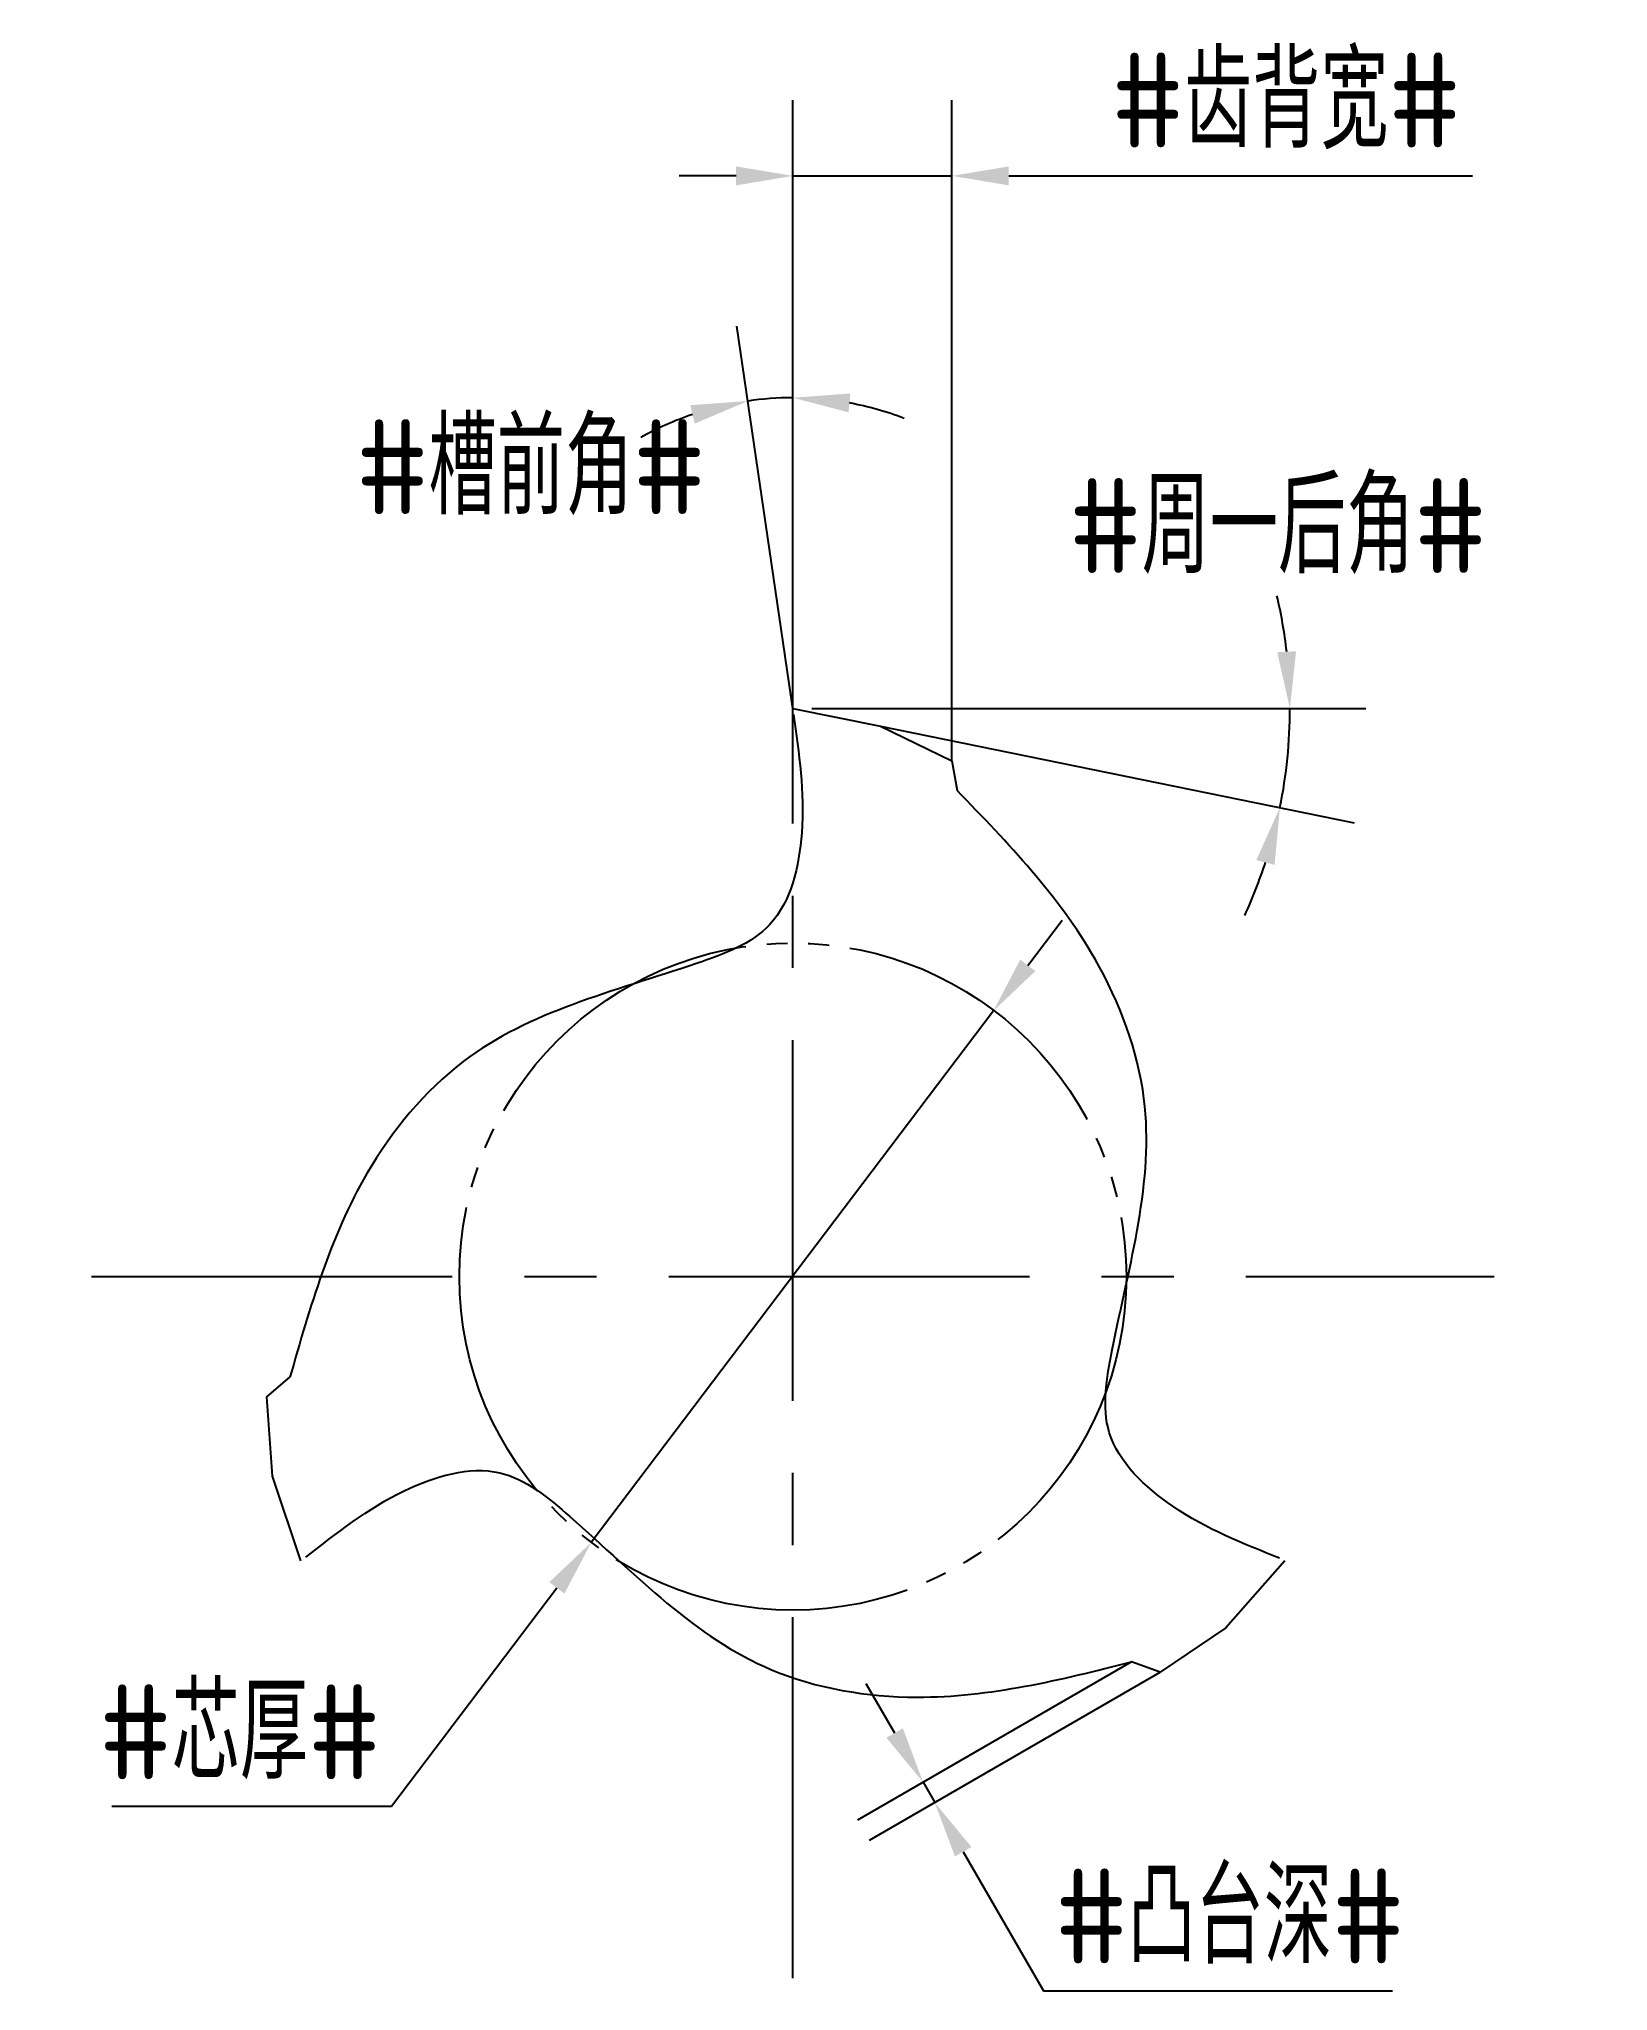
# Model space of a CAD drawing. Header units: millimetres. Extents: x -225.1 to -183.7, y 62.1 to 113.6.
import ezdxf

# ---------------------------------------------------------------- set-up
doc = ezdxf.new("R2010")
doc.units = ezdxf.units.MM
for name, pattern in [('ACAD_ISO04W100', [30, 24, -3, 0, -3]), ('CENTER', [50.8, 31.75, -6.35, 6.35, -6.35]), ('JIS_09_08', [10.75, 8, -0.55, 0.55, -0.55, 0.55, -0.55])]:
    doc.linetypes.add(name, pattern=pattern)
for name, color, linetype in [('中心线', 2, 'ACAD_ISO04W100'), ('标注', 7, 'Continuous'), ('虚线轮廓', 1, 'Continuous'), ('轮廓', 4, 'Continuous')]:
    doc.layers.add(name, color=color, linetype=linetype)
doc.styles.add('CFST0', font='gbenor.shx', dxfattribs={"bigfont": 'gbcbig.shx'})
doc.dimstyles.new('TYToolDesignC1-1', dxfattribs={"dimtxt": 2.5, "dimasz": 1.5, "dimexe": 2, "dimexo": 0, "dimtad": 1, "dimtoh": 1, "dimdec": 3, "dimdsep": 46, "dimtxsty": 'CFST0', "dimcen": 2.502, "dimclrd": 3, "dimclre": 3, "dimclrt": 3, "dimazin": 2, "dimtfac": 1, "dimtdec": 3, "dimtmove": 0, "dimatfit": 3, "dimfxl": 1, "dimarcsym": 0})

# ---------------------------------------------------------------- blocks, each defined once
blk = doc.blocks.new('*D6')
at = {"layer": 'Defpoints', "color": 0, "transparency": 16777216}
for p in [(-199.947, 87.987), (-210.571, 73.946)]:
    blk.add_point(p, dxfattribs=at)
at = {"layer": '标注', "color": 3, "lineweight": -2, "transparency": 16777216}
for p, q in [((-199.042, 89.183), (-198.137, 90.379)), ((-199.947, 87.987), (-210.571, 73.946)), ((-215.838, 66.985), (-211.476, 72.75)), ((-223.227, 66.985), (-215.838, 66.985))]:
    blk.add_line(p, q, dxfattribs=at)
at = {"layer": '标注', "color": 3, "transparency": 16777216}
for points in [[(-199.242, 89.334), (-198.843, 89.032), (-199.947, 87.987)], [(-211.675, 72.901), (-211.276, 72.599), (-210.571, 73.946)]]:
    blk.add_solid(points, dxfattribs=at)
at = {"layer": '标注', "color": 3, "transparency": 16777216, "insert": (-219.845, 68.943), "char_height": 2.5, "attachment_point": 5, "style": 'CFST0'}
blk.add_mtext('#芯厚#', dxfattribs=at)
blk = doc.blocks.new('*D5')
at = {"layer": 'Defpoints', "color": 0, "transparency": 16777216}
for p in [(-205.643, 104.159), (-205.244, 95.966), (-205.244, 95.966), (-205.244, 95.026), (-204.984, 94.196)]:
    blk.add_point(p, dxfattribs=at)
at = {"layer": '标注', "color": 3, "lineweight": -2, "transparency": 16777216}
for q in [(-205.244, 106.169), (-206.727, 106.061)]:
    blk.add_line((-205.244, 95.966), q, dxfattribs=at)
for start, end in [(90, 98.3566), (108.8491, 119.3415), (69.015, 79.5075)]:
    blk.add_arc((-205.244, 95.966), 8.202, start, end, dxfattribs=at)
at = {"layer": '标注', "color": 3, "transparency": 16777216}
for points in [[(-203.773, 103.783), (-203.727, 104.281), (-205.244, 104.169)], [(-207.953, 103.972), (-207.835, 103.486), (-206.436, 104.082)]]:
    blk.add_solid(points, dxfattribs=at)
at = {"layer": '标注', "color": 3, "transparency": 16777216, "insert": (-212.164, 102.328), "char_height": 2.5, "attachment_point": 5, "style": 'CFST0'}
blk.add_mtext('#槽前角#', dxfattribs=at)
blk = doc.blocks.new('*D3')
at = {"layer": 'Defpoints', "color": 0, "transparency": 16777216}
for p in [(-205.244, 95.966), (-205.244, 95.966), (-204.744, 95.966), (-202.934, 95.496), (-192.239, 94.216)]:
    blk.add_point(p, dxfattribs=at)
at = {"layer": '标注', "color": 3, "lineweight": -2, "transparency": 16777216}
for p, q in [((-204.744, 95.966), (-190.121, 95.966)), ((-202.934, 95.496), (-190.425, 92.951))]:
    blk.add_line(p, q, dxfattribs=at)
for start, end in [(6.5529, 13.1057), (348.4994, 360), (335.3937, 341.9465)]:
    blk.add_arc((-205.244, 95.966), 13.123, start, end, dxfattribs=at)
at = {"layer": '标注', "color": 3, "transparency": 16777216}
for points in [[(-191.958, 97.478), (-192.457, 97.45), (-192.121, 95.966)], [(-193.009, 91.963), (-192.526, 91.836), (-192.385, 93.35)]]:
    blk.add_solid(points, dxfattribs=at)
at = {"layer": '标注', "color": 3, "transparency": 16777216, "insert": (-192.438, 100.775), "char_height": 2.5, "attachment_point": 5, "style": 'CFST0'}
blk.add_mtext('#周一后角#', dxfattribs=at)
blk = doc.blocks.new('*D4')
at = {"layer": 'Defpoints', "color": 0, "transparency": 16777216}
for p in [(-201.044, 110.026), (-205.244, 95.966), (-201.044, 94.586)]:
    blk.add_point(p, dxfattribs=at)
at = {"layer": '标注', "color": 3, "lineweight": -2, "transparency": 16777216}
for p, q in [((-205.244, 95.966), (-205.244, 112.026)), ((-201.044, 94.586), (-201.044, 112.026)), ((-206.744, 110.026), (-208.244, 110.026)), ((-205.244, 110.026), (-201.044, 110.026)), ((-199.544, 110.026), (-187.301, 110.026))]:
    blk.add_line(p, q, dxfattribs=at)
at = {"layer": '标注', "color": 3, "transparency": 16777216}
for points in [[(-206.744, 110.276), (-206.744, 109.776), (-205.244, 110.026)], [(-199.544, 110.276), (-199.544, 109.776), (-201.044, 110.026)]]:
    blk.add_solid(points, dxfattribs=at)
at = {"layer": '标注', "color": 3, "transparency": 16777216, "insert": (-192.218, 111.998), "char_height": 2.5, "attachment_point": 5, "style": 'CFST0'}
blk.add_mtext('#齿背宽#', dxfattribs=at)
blk = doc.blocks.new('*D7')
at = {"layer": 'Defpoints', "color": 0, "transparency": 16777216}
for p in [(-196.304, 70.796), (-195.554, 70.516), (-201.499, 67.084)]:
    blk.add_point(p, dxfattribs=at)
at = {"layer": '标注', "color": 3, "lineweight": -2, "transparency": 16777216}
for p, q in [((-196.304, 70.796), (-203.54, 66.619)), ((-202.557, 68.918), (-203.307, 70.217)), ((-195.554, 70.516), (-203.231, 66.084)), ((-201.807, 67.619), (-201.499, 67.084)), ((-200.749, 65.785), (-198.626, 62.109)), ((-198.626, 62.109), (-189.417, 62.109))]:
    blk.add_line(p, q, dxfattribs=at)
at = {"layer": '标注', "color": 3, "transparency": 16777216}
for points in [[(-202.341, 69.043), (-202.774, 68.793), (-201.807, 67.619)], [(-200.532, 65.91), (-200.965, 65.66), (-201.499, 67.084)]]:
    blk.add_solid(points, dxfattribs=at)
at = {"layer": '标注', "color": 3, "transparency": 16777216, "insert": (-193.709, 64.08), "char_height": 2.5, "attachment_point": 5, "style": 'CFST0'}
blk.add_mtext('#凸台深#', dxfattribs=at)

msp = doc.modelspace()

# ---------------------------------------------------------------- linework, layer by layer
at = {"layer": '中心线', "linetype": 'CENTER', "ltscale": 0.3}
for p, q in [((-205.244, 62.4484), (-205.244, 99.4845)), ((-223.762, 80.9665), (-186.7259, 80.9665))]:
    msp.add_line(p, q, dxfattribs=at)
at = {"layer": '虚线轮廓', "color": 7, "linetype": 'JIS_09_08'}
msp.add_circle((-205.244, 80.9665), 8.8047, dxfattribs=at)
at = {"layer": '轮廓', "linetype": 'Continuous'}
for p, q in [((-205.244, 95.9665), (-202.933, 95.4986)), ((-202.933, 95.4986), (-201.044, 94.5839)), ((-218.9846, 75.7018), (-219.137, 77.795)), ((-218.2343, 73.4665), (-218.9846, 75.7018)), ((-192.2536, 73.4665), (-193.8143, 71.6991)), ((-193.8143, 71.6991), (-195.5509, 70.5204))]:
    msp.add_line(p, q, dxfattribs=at)
at = {"layer": '轮廓'}
for p, q in [((-201.044, 94.5839), (-200.9051, 93.796)), ((-219.137, 77.795), (-218.5242, 78.3093)), ((-195.5509, 70.5204), (-196.3027, 70.7941))]:
    msp.add_line(p, q, dxfattribs=at)
for points in [[(-205.2312, 95.8071), (-205.0111, 92.6821), (-205.8588, 90.2581), (-207.786, 89.2329), (-213.9491, 86.6441), (-216.4919, 83.6862), (-218.5242, 78.3093)], [(-192.398, 73.5351), (-195.2143, 74.907), (-196.8897, 76.8531), (-196.814, 79.0347), (-195.9744, 85.6665), (-197.2647, 89.3475), (-200.9051, 93.796)], [(-218.1027, 73.5572), (-215.5064, 75.3103), (-212.9834, 75.7882), (-211.1319, 74.6317), (-205.8084, 70.5888), (-201.9754, 69.8656), (-196.3027, 70.7941)]]:
    msp.add_spline(points, degree=3, dxfattribs=at)

# ---------------------------------------------------------------- dimensions: what is measured, and where the dimension line sits
at = {"layer": '标注'}
dim = msp.add_linear_dim(base=(-201.044, 110.0265), p1=(-205.244, 95.9665), p2=(-201.044, 94.5865), text='#齿背宽#', dimstyle='TYToolDesignC1-1', dxfattribs=at)
dim.commit()
dim.dimension.update_dxf_attribs({"geometry": '*D4', "text_midpoint": (-192.2183, 110.0265), "dimtype": 160})
for base, line1, line2, text, picture, middle in [((-205.6426, 104.1592), ((-205.244, 95.9665), (-205.244, 95.0265)), ((-205.244, 95.9665), (-204.984, 94.1965)), '#槽前角#', '*D5', (-212.1637, 100.3707)), ((-192.2387, 94.2157), ((-205.244, 95.9665), (-202.934, 95.4965)), ((-205.244, 95.9665), (-204.744, 95.9665)), '#周一后角#', '*D3', (-192.4379, 98.8315))]:
    dim = msp.add_angular_dim_2l(base=base, line1=line1, line2=line2, text=text, dimstyle='TYToolDesignC1-1', dxfattribs=at)
    dim.commit()
    dim.dimension.update_dxf_attribs({"geometry": picture, "text_midpoint": middle, "dimtype": 162})
dim = msp.add_diameter_dim_2p(p1=(-199.9473, 87.9869), p2=(-210.5707, 73.946), text='#芯厚#', dimstyle='TYToolDesignC1-1', dxfattribs=at)
dim.commit()
dim.dimension.update_dxf_attribs({"geometry": '*D6', "text_midpoint": (-219.845, 66.9848), "dimtype": 163})
dim = msp.add_linear_dim(base=(-201.4988, 67.0842), p1=(-196.304, 70.7965), p2=(-195.554, 70.5165), angle=300, text='#凸台深#', dimstyle='TYToolDesignC1-1', dxfattribs=at)
dim.commit()
dim.dimension.update_dxf_attribs({"geometry": '*D7', "text_midpoint": (-193.7089, 62.1088), "dimtype": 160})

doc.saveas('drawing.dxf')
